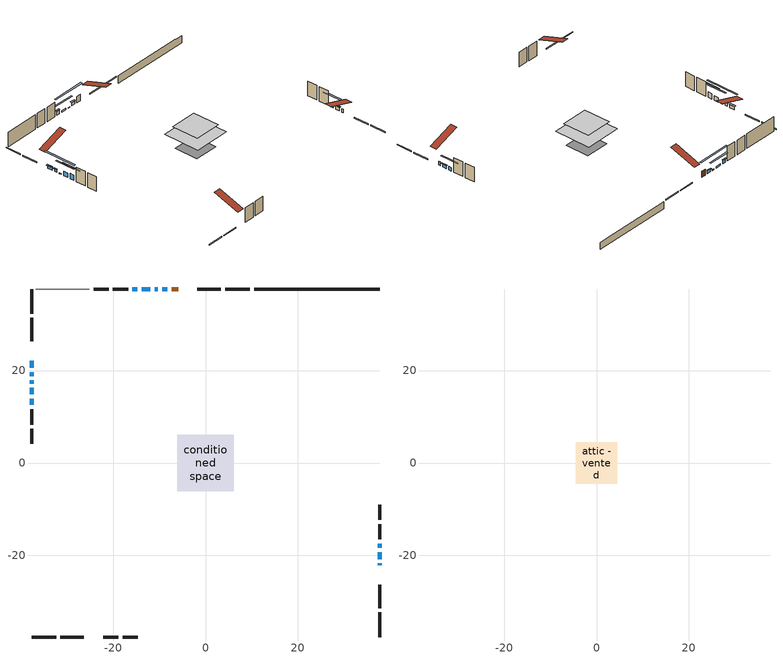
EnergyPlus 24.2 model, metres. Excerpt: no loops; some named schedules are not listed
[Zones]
conditioned space
 floor outside (Floor1 construction): -1.02,-1.02 -1.02,1.02 1.02,1.02 1.02,-1.02 z0.49
 floor adiabatic (AdiabaticFloorConstruction): -6.12,-6.12 -6.12,6.12 6.12,6.12 6.12,-6.12 z2.93
 floor foundation (Slab1 construction): -4.01,-4.01 -4.01,4.01 4.01,4.01 4.01,-4.01 z-1.95
 wall outside (RimJoist1 construction): 9.59,37.64 4.27,37.64 / -37.64,-37.64 -32.32,-37.64 / -37.64,37.64 -37.64,32.32 / 37.64,-37.64 37.64,-32.32 z0.49:0.79
 wall outside (RimJoist2 construction): 3.34,37.64 -1.74,37.64 / -31.4,-37.64 -26.31,-37.64 / -37.64,31.4 -37.64,26.31 / 37.64,-31.4 37.64,-26.31 z0.49:0.79
 wall outside (AdiabaticWallConstruction 1): -5.92,37.64 -7.3,37.64 z0.49:2.52
 wall outside (AdiabaticWallConstruction): 37.64,-22.14 37.64,-21.71 z0.49:1.71; 37.64,-20.78 37.64,-19.31 z0.49:1.58; -8.23,37.64 -9.4,37.64 z0.49:1.48; -37.64,22.14 -37.64,20.56 z0.49:1.41; -37.64,19.63 -37.64,18.79 z0.49:1.46; -10.32,37.64 -11.01,37.64 / -37.64,17.87 -37.64,17.17 z0.49:0.7; -11.94,37.64 -13.84,37.64 z0.49:1; -14.77,37.64 -15.81,37.64 z0.49:1.73; -37.64,16.25 -37.64,14.82 z0.49:1.91; -37.64,13.9 -37.64,12.55 z0.49:2.27; 37.64,-18.38 37.64,-17.47 z0.49:1.63
 wall outside (Wall1 construction): -16.74,37.64 -20.04,37.64 / -22.14,-37.64 -18.84,-37.64 / -37.64,11.62 -37.64,8.32 / 37.64,-16.54 37.64,-13.24 z0.49:5.37
 wall outside (Wall2 construction): -20.97,37.64 -24.2,37.64 / -17.91,-37.64 -14.67,-37.64 / -37.64,7.39 -37.64,4.16 / 37.64,-12.31 37.64,-9.08 z0.49:5.37
 wall foundation (FoundationWall1 construction): 10.52,37.64,-1.95 10.52,37.64,0.49 34.93,37.64,0.49 34.93,37.64,0.39 37.64,37.64,0.39 37.64,37.64,-1.95
 wall adiabatic (Wall3 construction): -25.13,37.64 -36.71,37.64 z0.49:5.37
 window (WindowConstruction 9): 37.64,-22.14 37.64,-21.71 z0.49:1.71
 window (WindowConstruction 5): 37.64,-20.78 37.64,-19.31 z0.49:1.58
 window (WindowConstruction 6): -8.23,37.64 -9.4,37.64 z0.49:1.48
 window (WindowConstruction 7): -37.64,22.14 -37.64,20.56 z0.49:1.4
 window (WindowConstruction 8): -37.64,19.63 -37.64,18.79 z0.49:1.46
 window (WindowConstruction 10): -10.32,37.64 -11.01,37.64 z0.49:0.69
 window (WindowConstruction 11): -37.64,17.86 -37.64,17.18 z0.49:0.69
 window (WindowConstruction): -11.94,37.64 -13.84,37.64 z0.49:1
 window (WindowConstruction 1): -14.77,37.64 -15.81,37.64 z0.49:1.73
 window (WindowConstruction 2): -37.64,16.25 -37.64,14.82 z0.49:1.91
 window (WindowConstruction 3): -37.64,13.9 -37.64,12.55 z0.49:2.27
 window (WindowConstruction 4): 37.64,-18.38 37.64,-17.47 z0.49:1.63
 door (Door): -5.92,37.64 -7.3,37.64 z0.49:2.52
 ceiling adiabatic (AdiabaticFloorConstruction): 6.12,-6.12 6.12,6.12 -6.12,6.12 -6.12,-6.12 z2.93
attic - vented
 floor to conditioned space (Floor2 construction Reversed): -4.51,-4.51 -4.51,4.51 4.51,4.51 4.51,-4.51 z5.37
 roof outside (Roof1 construction): -4.99,37.64,5.37 -4.99,28.86,8.29 -2.67,28.86,8.29 -2.67,37.64,5.37; -23.07,-37.64,5.37 -23.07,-28.86,8.29 -25.38,-28.86,8.29 -25.38,-37.64,5.37; -37.64,23.07,5.37 -28.86,23.07,8.29 -28.86,25.38,8.29 -37.64,25.38,5.37; 37.64,-23.07,5.37 28.86,-23.07,8.29 28.86,-25.38,8.29 37.64,-25.38,5.37
shading: 37.64,-19.11 37.64,-20.98 38.05,-20.98 38.05,-19.11 z1.78; -9.6,37.64 -8.03,37.64 -8.03,38.05 -9.6,38.05 z1.68; -37.64,20.36 -37.64,22.34 -38.05,22.34 -38.05,20.36 z1.61; -37.64,18.59 -37.64,19.83 -38.05,19.83 -38.05,18.59 z1.66; -16.27,37.64 -5.06,37.64 -5.06,38.05 -16.27,38.05 z5.96; -37.64,11.92 -37.64,23.12 -38.05,23.12 -38.05,11.92 z5.96; -16.48,37.64 -9.3,37.64 -9.3,38.05 -16.48,38.05 z3.64; -16.01,37.64 -14.57,37.64 -14.57,38.05 -16.01,38.05 z1.93; -37.64,12.18 -37.64,18.89 -38.05,18.89 -38.05,12.18 z4.55; -37.64,9.91 -37.64,16.53 -38.05,16.53 -38.05,9.91 z4.91; 37.64,-14.83 37.64,-21.02 38.05,-21.02 38.05,-14.83 z4.27
[Building]
Building 1: Terrain=Suburbs
[Site:Location]
Toronto City Centre_ON: Latitude {deg}=43.63; Longitude {deg}=-79.39; Time Zone {hr}=-5; Elevation {m}=77; Keep Site Location Information=Yes
[Site:GroundTemperature:Shallow]
5.01852, 3.26908, 3.12898, 3.95918, 7.29196, 10.6092, 13.4851, 15.3069, 15.4617, 13.9799, 11.1774, 7.9619
[Site:WaterMainsTemperature]
Calculation Method=Schedule; Temperature Schedule=mains temperature schedule
[Material] Roughness=Rough; Thermal Absorptance=0.9
Name | Thickness {m} | Conductivity {W/m-K} | Density {kg/m3} | Specific Heat {J/kg-K} | Solar Absorptance | Visible Absorptance
asphalt or fiberglass shingles | 0.00635 | 0.162714 | 1121.4 | 1465.45 | 0.4 | 0.4
ceiling loosefill ins | 0.169333 | 0.0480833 | 16.02 | 1046.75 | 0.7 | 0.7
ceiling stud and cavity | 0.1397 | 0.105501 | 65.682 | 1177.47 | 0.7 | 0.7
concrete 4.0 in. | 0.1016 | 1.803125 | 2242.8 | 837.4 | 0.7 | 0.7
concrete 8.0 in. | 0.2032 | 1.803125 | 2242.8 | 837.4 | 0.7 | 0.7
door material | 0.04445 | 0.053851 | 512.64 | 1214.23 | 0.7 | 0.7
exterior vertical ins | 0.0460229 | 0.029427 | 32.04 | 1214.23 | 0.7 | 0.7
floor covering | 0.0127 | 0.0433444 | 54.468 | 1339.84 | 0.6 | 0.6
floor rigid ins | 0.103632 | 0.029427 | 32.04 | 1214.23 | 0.7 | 0.7
floor rigid ins 1; wall rigid ins 2 | 0.512978 | 0.029427 | 32.04 | 1214.23 | 0.7 | 0.7
floor stud and cavity | 0.1397 | 0.117852 | 92.3553 | 1139.71 | 0.7 | 0.7
floor stud and cavity 1 | 0.1397 | 1.75129 | 37.0049 | 1207.88 | 0.7 | 0.7
furniture material conditioned space 1 | 0.1524 | 0.115458 | 640.8 | 1214.23 | 0.6 | 0.6
gypsum board | 0.0127 | 0.160291 | 801 | 837.4 | 0.6 | 0.6
gypsum board 1 | 0.0127 | 0.160291 | 801 | 837.4 | 0.7 | 0.7
osb sheathing 0.5 in. | 0.0127 | 0.115458 | 512.64 | 1214.23 | 0.7 | 0.7
osb sheathing 0.75 in. | 0.01905 | 0.115458 | 512.64 | 1214.23 | 0.7 | 0.7
osb sheathing 2.0 in. | 0.0508 | 0.115458 | 512.64 | 1214.23 | 0.7 | 0.7
rim joist rigid ins; wall rigid ins | 0.051816 | 0.029427 | 32.04 | 1214.23 | 0.7 | 0.7
rim joist stud and cavity | 0.0508 | 0.0348607 | 125.044 | 1163.47 | 0.6 | 0.6
rim joist stud and cavity 1 | 0.0508 | 0.278529 | 125.044 | 1163.47 | 0.6 | 0.6
slab rigid ins | 0.00623191 | 0.029427 | 32.04 | 1214.23 | 0.7 | 0.7
wall rigid ins 1 | 0.051816 | 0.029427 | 32.04 | 1214.23 | 0.4 | 0.4
wall stud and cavity | 0.1397 | 0.167736 | 139.0536 | 1170.24 | 0.7 | 0.7
wall stud and cavity 1 | 0.1397 | 0.169528 | 139.0536 | 1170.24 | 0.7 | 0.7
wall stud and cavity 2 | 0.1397 | 0.140288 | 139.0536 | 1170.24 | 0.7 | 0.7
wall stud and cavity 3 | 0.0889 | 0.380278 | 52.3479 | 1209.89 | 0.7 | 0.7
wall stud and cavity 4 | 0.0889 | 0.391764 | 83.0341 | 1211.67 | 0.7 | 0.7
wood siding | 0.0254 | 0.102417 | 544.68 | 1172.36 | 0.4 | 0.4
wood siding 1; wood siding 2; wood siding 3 | 0.0254 | 0.102417 | 544.68 | 1172.36 | 0.7 | 0.7
[WindowMaterial:SimpleGlazingSystem]
Name | U-Factor {W/m2-K} | Solar Heat Gain Coefficient
WindowMaterial | 2.01796 | 0.53
WindowMaterial 1 | 1.89872 | 0.62
WindowMaterial 10 | 2.19795 | 0.39
WindowMaterial 2 | 1.87204 | 0.63
WindowMaterial 3 | 2.10086 | 0.52
WindowMaterial 4 | 1.99355 | 0.55
WindowMaterial 5 | 1.8868 | 0.62
WindowMaterial 6 | 1.9061 | 0.61
WindowMaterial 7 | 1.89702 | 0.62
WindowMaterial 8 | 1.93166 | 0.59
WindowMaterial 9 | 1.98389 | 0.55
[Construction]
AdiabaticFloorConstruction: floor stud and cavity 1, floor rigid ins 1, osb sheathing 0.75 in., floor covering
AdiabaticWallConstruction: wood siding 2, wall rigid ins 2, wall stud and cavity 3, gypsum board
AdiabaticWallConstruction 1: wood siding 3, wall rigid ins 2, wall stud and cavity 3, gypsum board
Door: door material
Floor1 construction: floor stud and cavity, floor rigid ins, osb sheathing 0.75 in., floor covering
Floor2 construction Reversed: gypsum board, ceiling stud and cavity, ceiling loosefill ins
FoundationWall1 construction: concrete 8.0 in., gypsum board 1
furniture construction conditioned space 1: furniture material conditioned space 1
PartitionWallConstruction: gypsum board, wall stud and cavity 4, gypsum board
RimJoist1 construction: wood siding 1, rim joist rigid ins, osb sheathing 2.0 in., rim joist stud and cavity
RimJoist2 construction: wood siding 1, rim joist rigid ins, osb sheathing 2.0 in., rim joist stud and cavity 1
Roof1 construction: asphalt or fiberglass shingles
Slab1 construction: slab rigid ins, concrete 4.0 in.
Wall1 construction: wood siding, wall rigid ins, osb sheathing 0.5 in., wall stud and cavity, gypsum board
Wall2 construction: wood siding, wall rigid ins, osb sheathing 0.5 in., wall stud and cavity 1, gypsum board
Wall3 construction: wall rigid ins 1, osb sheathing 0.5 in., wall stud and cavity 2, gypsum board
WindowConstruction: WindowMaterial
WindowConstruction 1: WindowMaterial 1
WindowConstruction 10; WindowConstruction 11: WindowMaterial 10
WindowConstruction 2: WindowMaterial 2
WindowConstruction 3: WindowMaterial 3
WindowConstruction 4: WindowMaterial 4
WindowConstruction 5: WindowMaterial 5
WindowConstruction 6: WindowMaterial 6
WindowConstruction 7: WindowMaterial 7
WindowConstruction 8: WindowMaterial 8
WindowConstruction 9: WindowMaterial 9
[Zone] Multiplier=1; Part of Total Floor Area=Yes
Name | Volume {m3}
attic - vented | 38.6282
conditioned space | 568.6
[Space]
Name | Zone | Volume {m3}
attic - vented 1 | attic - vented | 38.6282
conditioned space 1 | conditioned space | 568.6
[ZoneInfiltration:EffectiveLeakageArea]
infil attic - vented 1: Zone or Space=attic - vented 1; Schedule=Always On Discrete; Effective Air Leakage Area {cm2}=3422.74; Stack Coefficient=0.000203555; Wind Coefficient=9.63964e-06
[ZoneMixing]
whole house fan mix: Zone or Space=attic - vented; Schedule=Always On Continuous; Design Flow Rate Calculation Method=Flow/Zone; Design Flow Rate {m3/s}=0; Source Zone or Space=conditioned space
[SurfaceProperty:ExposedFoundationPerimeter]
Slab1: Exposed Perimeter Calculation Method=TotalExposedPerimeter; Total Exposed Perimeter {m}=27.124
[InternalMass] Zone or ZoneList=conditioned space; Space or SpaceList=conditioned space 1
Name | Construction | Surface Area {m2}
furniture mass conditioned space 1 | furniture construction conditioned space 1 | 87.3839
partition wall mass | PartitionWallConstruction | 218.46
[Lights]
interior lighting: Zone or ZoneList or Space or SpaceList=conditioned space 1; Schedule=interior lighting schedule; Design Level Calculation Method=LightingLevel; Lighting Level {W}=343.2; Return Air Fraction=0; Fraction Radiant=0.6; Fraction Visible=0.2; Fraction Replaceable=1
[People]
occupants: Zone or ZoneList or Space or SpaceList=conditioned space 1; Number of People Schedule=occupants schedule; Number of People Calculation Method=People; Number of People=3; Fraction Radiant=0.314171; Sensible Heat Fraction=0.56303; Activity Level Schedule=occupants activity schedule; Carbon Dioxide Generation Rate {m3/s-W}=0; Enable ASHRAE 55 Comfort Warnings=No; Mean Radiant Temperature Calculation Type=EnclosureAveraged
[ElectricEquipment] Zone or ZoneList or Space or SpaceList=conditioned space 1; Design Level Calculation Method=EquipmentLevel
Name | Schedule | Design Level {W} | Fraction Latent | Fraction Radiant | Fraction Lost
clothes dryer | clothes dryer schedule | 140.772 | 0.015 | 0.081 | 0.85
clothes washer | clothes washer schedule | 32.1985 | 0.03 | 0.162 | 0.7
cooking range | cooking range schedule | 208.969 | 0.08 | 0.432 | 0.2
dishwasher | dishwasher schedule | 66.8632 | 0.3 | 0.18 | 0.4
fridge | fridge schedule | 72.9452 | 0 | 0.6 | 0
mech vent bath fan 0 | mech vent bath fan 0 schedule | 50.2 | 0 | 0 | 1
mech vent bath fan 1 | mech vent bath fan 1 schedule | 50.2 | 0 | 0 | 1
mech vent house fan | mech vent house fan schedule | 0 | 0 | 0 | 1
mech vent house fan cfis | mech vent house fan cfis schedule | 0 | 0 | 0 | 0
mech vent range fan 0 | mech vent range fan 0 schedule | 57 | 0 | 0 | 1
misc plug loads | misc plug loads schedule | 494.7 | 0.045 | 0.513 | 0.1
whole house fan | Always On Discrete | 0 | 0 | 0 | 1
[OtherEquipment] Zone or ZoneList or Space or SpaceList=conditioned space 1; Design Level Calculation Method=EquipmentLevel
Name | Fuel Type | Schedule | Design Level {W} | Fraction Latent | Fraction Radiant | Fraction Lost
clothes dryer 1 | Electricity | clothes dryer schedule | 0 | 0.015 | 0.081 | 0.85
cooking range 1 | Electricity | cooking range schedule | 0 | 0.08 | 0.432 | 0.2
general water use latent | None | general water use schedule | 59.3978 | 1 | 0 | 0
general water use sensible | None | general water use schedule | -58.539 | 0 | 0.6 | 0
mech vent house fan latent load | None | Always On Discrete | 0 | 1 | 0 | 0
mech vent house fan sensible load | None | Always On Discrete | 0 | 0 | 0 | 0
water heater energy adjustment1 | NaturalGas | Always On Discrete | 0.01 | 0 | 0 | 1
[ZoneInfiltration:DesignFlowRate] Zone or ZoneList or Space or SpaceList=conditioned space 1; Schedule=Always On Discrete; Design Flow Rate Calculation Method=Flow/Zone; Design Flow Rate {m3/s}=0
infil flow; natural vent flow; whole house fan flow
[AvailabilityManager:Scheduled]
central ac and furnace airloop Availability Manager: Schedule=Always On Discrete
[Foundation:Kiva]
Foundation Kiva 1: Initial Indoor Air Temperature {C}=18; Wall Height Above Grade {m}=0.489996; Wall Depth Below Slab {m}=0.2032; Custom Block Material Name 1=exterior vertical ins; Custom Block Depth 1 {m}=2.43998; Custom Block X Position 1 {m}=0.2159; Custom Block Z Position 1 {m}=0
[Foundation:Kiva:Settings]
Soil Conductivity {W/m-K}=0.849921; Soil Density {kg/m3}=1842.3; Soil Specific Heat {J/kg-K}=418.7; Ground Solar Absorptivity=0.9; Ground Thermal Absorptivity=0.9; Ground Surface Roughness {m}=0.03; Far-Field Width {m}=40; Deep-Ground Boundary Condition=ZeroFlux; Deep-Ground Depth {m}=40; Minimum Cell Dimension {m}=0.2; Maximum Cell Growth Coefficient=3; Simulation Timestep=Timestep
[Exterior:Lights]
exterior lighting: Schedule=exterior lighting schedule; Design Level {W}=75.6
[EnergyManagementSystem:GlobalVariable]
central_ac_and_furnace_airloop_Fan_RTF
infil_program_Qfan
infil_program_Qinf
natural_vent_program_Qnv
natural_vent_program_Qwhf
[EnergyManagementSystem:Sensor]
Name | Output:Variable or Output:Meter Index Key | Output:Variable or Output:Meter
airflow_gain | infil flow | Infiltration Sensible Heat Gain Energy
airflow_gain_1 | natural vent flow | Infiltration Sensible Heat Gain Energy
airflow_gain_2 | whole house fan flow | Infiltration Sensible Heat Gain Energy
airflow_loss | infil flow | Infiltration Sensible Heat Loss Energy
airflow_loss_1 | natural vent flow | Infiltration Sensible Heat Loss Energy
airflow_loss_2 | whole house fan flow | Infiltration Sensible Heat Loss Energy
clg_load_cond |  | Cooling:EnergyTransfer:Zone:CONDITIONED SPACE
clg_sp_s; clg_sp_s_1 | cooling setpoint | Schedule Value
clothes_dryer_exhaust_0_sch_s | clothes dryer exhaust 0 schedule | Schedule Value
cool_season | cooling season schedule | Schedule Value
htg_load_cond |  | Heating:EnergyTransfer:Zone:CONDITIONED SPACE
htg_sp_s; htg_sp_s_1 | heating setpoint | Schedule Value
ig_ee_conv | clothes dryer | Electric Equipment Convective Heating Energy
ig_ee_conv_2 | cooking range | Electric Equipment Convective Heating Energy
ig_ee_conv_4 | fridge | Electric Equipment Convective Heating Energy
ig_ee_conv_5 | misc plug loads | Electric Equipment Convective Heating Energy
ig_ee_conv_6 | whole house fan | Electric Equipment Convective Heating Energy
ig_ee_rad | clothes dryer | Electric Equipment Radiant Heating Energy
ig_ee_rad_2 | cooking range | Electric Equipment Radiant Heating Energy
ig_ee_rad_4 | fridge | Electric Equipment Radiant Heating Energy
ig_ee_rad_5 | misc plug loads | Electric Equipment Radiant Heating Energy
ig_ee_rad_6 | whole house fan | Electric Equipment Radiant Heating Energy
ig_lgt_conv | interior lighting | Lights Convective Heating Energy
ig_lgt_rad | interior lighting | Lights Radiant Heating Energy
ig_lgt_vis | interior lighting | Lights Visible Radiation Heating Energy
ig_oe_conv | clothes dryer 1 | Other Equipment Convective Heating Energy
ig_oe_conv_1 | cooking range 1 | Other Equipment Convective Heating Energy
ig_oe_conv_2 | general water use latent | Other Equipment Convective Heating Energy
ig_oe_conv_3 | general water use sensible | Other Equipment Convective Heating Energy
ig_oe_conv_4 | water heater energy adjustment1 | Other Equipment Convective Heating Energy
ig_oe_rad | clothes dryer 1 | Other Equipment Radiant Heating Energy
ig_oe_rad_1 | cooking range 1 | Other Equipment Radiant Heating Energy
ig_oe_rad_2 | general water use latent | Other Equipment Radiant Heating Energy
ig_oe_rad_3 | general water use sensible | Other Equipment Radiant Heating Energy
ig_oe_rad_4 | water heater energy adjustment1 | Other Equipment Radiant Heating Energy
ig_ppl_conv | occupants | People Convective Heating Energy
ig_ppl_rad | occupants | People Radiant Heating Energy
im_conv | furniture mass conditioned space 1 | Surface Inside Face Convection Heat Gain Energy
im_conv_1 | partition wall mass | Surface Inside Face Convection Heat Gain Energy
im_ig | furniture mass conditioned space 1 | Surface Inside Face Internal Gains Radiation Heat Gain Energy
im_ig_1 | partition wall mass | Surface Inside Face Internal Gains Radiation Heat Gain Energy
im_lgt | furniture mass conditioned space 1 | Surface Inside Face Lights Radiation Heat Gain Energy
im_lgt_1 | partition wall mass | Surface Inside Face Lights Radiation Heat Gain Energy
im_sol | furniture mass conditioned space 1 | Surface Inside Face Solar Radiation Heat Gain Energy
im_sol_1 | partition wall mass | Surface Inside Face Solar Radiation Heat Gain Energy
im_surf | furniture mass conditioned space 1 | Surface Inside Face Net Surface Thermal Radiation Heat Gain Energy
im_surf_1 | partition wall mass | Surface Inside Face Net Surface Thermal Radiation Heat Gain Energy
mech_vent_bath_fan_0_sch_s | mech vent bath fan 0 schedule | Schedule Value
mech_vent_bath_fan_1_sch_s | mech vent bath fan 1 schedule | Schedule Value
mech_vent_range_fan_0_sch_s | mech vent range fan 0 schedule | Schedule Value
mv_conv | mech vent bath fan 0 | Electric Equipment Convective Heating Energy
mv_conv_1 | mech vent bath fan 1 | Electric Equipment Convective Heating Energy
mv_conv_2 | mech vent house fan | Electric Equipment Convective Heating Energy
mv_conv_3 | mech vent house fan cfis | Electric Equipment Convective Heating Energy
mv_conv_4 | mech vent range fan 0 | Electric Equipment Convective Heating Energy
mv_conv_5 | mech vent house fan latent load | Other Equipment Convective Heating Energy
mv_conv_6 | mech vent house fan sensible load | Other Equipment Convective Heating Energy
mv_rad | mech vent bath fan 0 | Electric Equipment Radiant Heating Energy
mv_rad_1 | mech vent bath fan 1 | Electric Equipment Radiant Heating Energy
mv_rad_2 | mech vent house fan | Electric Equipment Radiant Heating Energy
mv_rad_3 | mech vent house fan cfis | Electric Equipment Radiant Heating Energy
mv_rad_4 | mech vent range fan 0 | Electric Equipment Radiant Heating Energy
mv_rad_5 | mech vent house fan latent load | Other Equipment Radiant Heating Energy
mv_rad_6 | mech vent house fan sensible load | Other Equipment Radiant Heating Energy
natural_vent_s | natural vent schedule | Schedule Value
out_pb_s |  | Site Outdoor Air Barometric Pressure
out_wt_s |  | Site Outdoor Air Humidity Ratio
site_vw_s |  | Site Wind Speed
ss_back_out | Window1 | Surface Window Shortwave from Zone Back Out Window Heat Transfer Rate
ss_back_out_1 | Window10 | Surface Window Shortwave from Zone Back Out Window Heat Transfer Rate
ss_back_out_10 | Window7 | Surface Window Shortwave from Zone Back Out Window Heat Transfer Rate
ss_back_out_11 | Window8 | Surface Window Shortwave from Zone Back Out Window Heat Transfer Rate
ss_back_out_2 | Window11 | Surface Window Shortwave from Zone Back Out Window Heat Transfer Rate
ss_back_out_3 | Window12 | Surface Window Shortwave from Zone Back Out Window Heat Transfer Rate
ss_back_out_4 | Window13 | Surface Window Shortwave from Zone Back Out Window Heat Transfer Rate
ss_back_out_5 | Window14 | Surface Window Shortwave from Zone Back Out Window Heat Transfer Rate
ss_back_out_6 | Window15 | Surface Window Shortwave from Zone Back Out Window Heat Transfer Rate
ss_back_out_7 | Window2 | Surface Window Shortwave from Zone Back Out Window Heat Transfer Rate
ss_back_out_8 | Window5 | Surface Window Shortwave from Zone Back Out Window Heat Transfer Rate
ss_back_out_9 | Window6 | Surface Window Shortwave from Zone Back Out Window Heat Transfer Rate
ss_conv | Door1 | Surface Inside Face Convection Heat Gain Energy
ss_conv_1 | Window1 | Surface Inside Face Convection Heat Gain Energy
ss_conv_10 | Window6 | Surface Inside Face Convection Heat Gain Energy
ss_conv_11 | Window7 | Surface Inside Face Convection Heat Gain Energy
ss_conv_12 | Window8 | Surface Inside Face Convection Heat Gain Energy
ss_conv_2 | Window10 | Surface Inside Face Convection Heat Gain Energy
ss_conv_3 | Window11 | Surface Inside Face Convection Heat Gain Energy
ss_conv_4 | Window12 | Surface Inside Face Convection Heat Gain Energy
ss_conv_5 | Window13 | Surface Inside Face Convection Heat Gain Energy
ss_conv_6 | Window14 | Surface Inside Face Convection Heat Gain Energy
ss_conv_7 | Window15 | Surface Inside Face Convection Heat Gain Energy
ss_conv_8 | Window2 | Surface Inside Face Convection Heat Gain Energy
ss_conv_9 | Window5 | Surface Inside Face Convection Heat Gain Energy
ss_ig | Door1 | Surface Inside Face Internal Gains Radiation Heat Gain Energy
ss_ig_1 | Window1 | Surface Inside Face Internal Gains Radiation Heat Gain Energy
ss_ig_10 | Window6 | Surface Inside Face Internal Gains Radiation Heat Gain Energy
ss_ig_11 | Window7 | Surface Inside Face Internal Gains Radiation Heat Gain Energy
ss_ig_12 | Window8 | Surface Inside Face Internal Gains Radiation Heat Gain Energy
ss_ig_2 | Window10 | Surface Inside Face Internal Gains Radiation Heat Gain Energy
ss_ig_3 | Window11 | Surface Inside Face Internal Gains Radiation Heat Gain Energy
ss_ig_4 | Window12 | Surface Inside Face Internal Gains Radiation Heat Gain Energy
ss_ig_5 | Window13 | Surface Inside Face Internal Gains Radiation Heat Gain Energy
ss_ig_6 | Window14 | Surface Inside Face Internal Gains Radiation Heat Gain Energy
ss_ig_7 | Window15 | Surface Inside Face Internal Gains Radiation Heat Gain Energy
ss_ig_8 | Window2 | Surface Inside Face Internal Gains Radiation Heat Gain Energy
ss_ig_9 | Window5 | Surface Inside Face Internal Gains Radiation Heat Gain Energy
ss_lgt | Door1 | Surface Inside Face Lights Radiation Heat Gain Energy
ss_sol | Door1 | Surface Inside Face Solar Radiation Heat Gain Energy
ss_surf | Door1 | Surface Inside Face Net Surface Thermal Radiation Heat Gain Energy
ss_surf_1 | Window1 | Surface Inside Face Net Surface Thermal Radiation Heat Gain Energy
ss_surf_10 | Window6 | Surface Inside Face Net Surface Thermal Radiation Heat Gain Energy
ss_surf_11 | Window7 | Surface Inside Face Net Surface Thermal Radiation Heat Gain Energy
ss_surf_12 | Window8 | Surface Inside Face Net Surface Thermal Radiation Heat Gain Energy
ss_surf_2 | Window10 | Surface Inside Face Net Surface Thermal Radiation Heat Gain Energy
ss_surf_3 | Window11 | Surface Inside Face Net Surface Thermal Radiation Heat Gain Energy
ss_surf_4 | Window12 | Surface Inside Face Net Surface Thermal Radiation Heat Gain Energy
ss_surf_5 | Window13 | Surface Inside Face Net Surface Thermal Radiation Heat Gain Energy
ss_surf_6 | Window14 | Surface Inside Face Net Surface Thermal Radiation Heat Gain Energy
ss_surf_7 | Window15 | Surface Inside Face Net Surface Thermal Radiation Heat Gain Energy
ss_surf_8 | Window2 | Surface Inside Face Net Surface Thermal Radiation Heat Gain Energy
ss_surf_9 | Window5 | Surface Inside Face Net Surface Thermal Radiation Heat Gain Energy
ss_trans_in | Window1 | Surface Window Transmitted Solar Radiation Rate
ss_trans_in_1 | Window10 | Surface Window Transmitted Solar Radiation Rate
ss_trans_in_10 | Window7 | Surface Window Transmitted Solar Radiation Rate
ss_trans_in_11 | Window8 | Surface Window Transmitted Solar Radiation Rate
ss_trans_in_2 | Window11 | Surface Window Transmitted Solar Radiation Rate
ss_trans_in_3 | Window12 | Surface Window Transmitted Solar Radiation Rate
ss_trans_in_4 | Window13 | Surface Window Transmitted Solar Radiation Rate
ss_trans_in_5 | Window14 | Surface Window Transmitted Solar Radiation Rate
ss_trans_in_6 | Window15 | Surface Window Transmitted Solar Radiation Rate
ss_trans_in_7 | Window2 | Surface Window Transmitted Solar Radiation Rate
ss_trans_in_8 | Window5 | Surface Window Transmitted Solar Radiation Rate
ss_trans_in_9 | Window6 | Surface Window Transmitted Solar Radiation Rate
ss_trans_out | Window1 | Surface Inside Face Initial Transmitted Diffuse Transmitted Out Window Solar Radiation Rate
ss_trans_out_1 | Window10 | Surface Inside Face Initial Transmitted Diffuse Transmitted Out Window Solar Radiation Rate
ss_trans_out_10 | Window7 | Surface Inside Face Initial Transmitted Diffuse Transmitted Out Window Solar Radiation Rate
